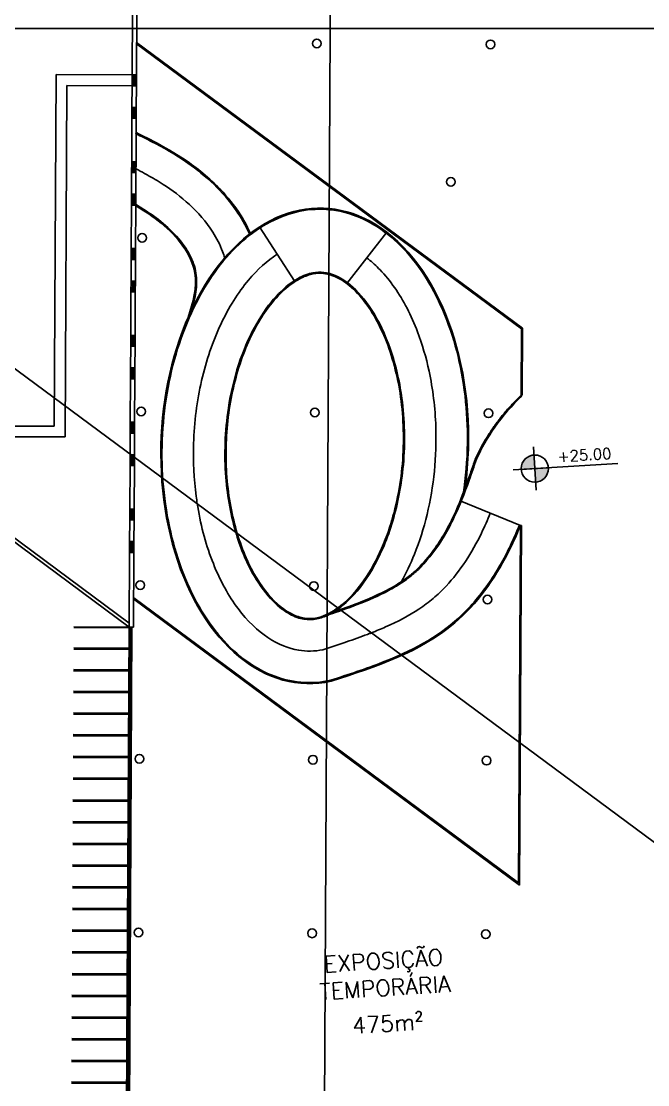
# Model space of a CAD drawing. Header units: millimetres. Extents: x 55520 to 96084, y -58491 to -49645.
# Drawn here: x 60635.49 to 60664.36, y -58035.71 to -57986.71 of the extents above; entities that cross this region are included whole.
import ezdxf
from ezdxf.enums import TextEntityAlignment as Align

# ---------------------------------------------------------------- set-up
doc = ezdxf.new("R2010")
doc.units = ezdxf.units.MM
for name, color, linetype in [('Alvenaria Corte', 30, 'Continuous'), ('Alvenaria Vista', 40, 'Continuous'), ('ARQ-COTAS', 1, 'Continuous'), ('ARQ-SÍMBOLOS', 2, 'Continuous'), ('ARQ-TEXTO2', 2, 'Continuous'), ('ARQ-TEXTO3', 3, 'Continuous'), ('Cinza', 9, 'Continuous'), ('Edificações', 6, 'Continuous'), ('Esquadrias', 241, 'Continuous'), ('Linha Fina', 100, 'Continuous'), ('Pilares', 181, 'Continuous')]:
    doc.layers.add(name, color=color, linetype=linetype)
doc.styles.add('ROMANS', font='romans.shx')

# ---------------------------------------------------------------- blocks, each defined once
blk = doc.blocks.new('Nível_Planta')
at = {"layer": 'ARQ-SÍMBOLOS', "ltscale": 0.1}
h = blk.add_hatch(color=1, dxfattribs=at)
h.dxf.hatch_style = 1
h.paths.add_polyline_path([(-0.25, 0), (0, 0), (0, 0.25, 0.414214)])
h.paths.add_polyline_path([(0.25, 0), (0, 0), (0, -0.25, 0.414214)])
at = {"layer": 'ARQ-SÍMBOLOS', "color": 1}
for p, q in [((0, 0.4), (0, -0.4)), ((1.535, 0), (-0.4, 0))]:
    blk.add_line(p, q, dxfattribs=at)
at = {"layer": 'ARQ-SÍMBOLOS', "color": 1, "ltscale": 0.1}
blk.add_line((-0.25, 0), (0.25, 0), dxfattribs=at)
at = {"layer": 'ARQ-SÍMBOLOS', "color": 1}
blk.add_circle((0, 0), 0.25, dxfattribs=at)
at = {"layer": 'ARQ-TEXTO2', "style": 'ROMANS'}
blk.add_attdef('NIVEL-ACABADO', text='', height=0.2, dxfattribs=at).set_placement((0.432, 0.034), align=Align.BOTTOM_LEFT)

msp = doc.modelspace()

# ---------------------------------------------------------------- linework, layer by layer
at = {"layer": 'Alvenaria Corte'}
for p, q in [((60640.603, -57989.182), (60640.619, -57986.182)), ((60640.803, -57989.183), (60640.819, -57986.184)), ((60640.603, -57989.182), (60640.803, -57989.183)), ((60640.595, -57990.682), (60640.6, -57989.682)), ((60640.6, -57989.682), (60640.8, -57989.683)), ((60640.795, -57990.683), (60640.8, -57989.683)), ((60640.595, -57990.682), (60640.795, -57990.683)), ((60640.581, -57993.182), (60640.592, -57991.182)), ((60640.592, -57991.182), (60640.792, -57991.183)), ((60640.781, -57993.183), (60640.792, -57991.183)), ((60640.581, -57993.182), (60640.781, -57993.183)), ((60640.573, -57994.682), (60640.579, -57993.682)), ((60640.579, -57993.682), (60640.779, -57993.683)), ((60640.773, -57994.683), (60640.779, -57993.683)), ((60640.573, -57994.682), (60640.773, -57994.683)), ((60640.56, -57997.182), (60640.571, -57995.182)), ((60640.571, -57995.182), (60640.771, -57995.183)), ((60640.76, -57997.183), (60640.771, -57995.183)), ((60640.56, -57997.182), (60640.76, -57997.183)), ((60640.552, -57998.682), (60640.557, -57997.682)), ((60640.557, -57997.682), (60640.757, -57997.683)), ((60640.752, -57998.683), (60640.757, -57997.683)), ((60640.552, -57998.682), (60640.752, -57998.683)), ((60640.539, -58001.182), (60640.549, -57999.182)), ((60640.549, -57999.182), (60640.749, -57999.183)), ((60640.739, -58001.183), (60640.749, -57999.183)), ((60640.539, -58001.182), (60640.739, -58001.183)), ((60640.531, -58002.682), (60640.536, -58001.682)), ((60640.536, -58001.682), (60640.736, -58001.683)), ((60640.731, -58002.683), (60640.736, -58001.683)), ((60640.531, -58002.682), (60640.731, -58002.683)), ((60640.517, -58005.182), (60640.528, -58003.182)), ((60640.528, -58003.182), (60640.728, -58003.183)), ((60640.717, -58005.183), (60640.728, -58003.183)), ((60640.517, -58005.182), (60640.717, -58005.183)), ((60640.509, -58006.682), (60640.515, -58005.682)), ((60640.515, -58005.682), (60640.715, -58005.683)), ((60640.709, -58006.683), (60640.715, -58005.683)), ((60640.509, -58006.682), (60640.709, -58006.683)), ((60640.496, -58009.182), (60640.507, -58007.182)), ((60640.507, -58007.182), (60640.707, -58007.183)), ((60640.696, -58009.183), (60640.707, -58007.183)), ((60640.496, -58009.182), (60640.696, -58009.183)), ((60640.488, -58010.682), (60640.494, -58009.682)), ((60640.494, -58009.682), (60640.694, -58009.683)), ((60640.688, -58010.683), (60640.694, -58009.683)), ((60640.488, -58010.682), (60640.688, -58010.683)), ((60640.467, -58014.621), (60640.486, -58011.182)), ((60640.486, -58011.182), (60640.686, -58011.183)), ((60640.667, -58014.622), (60640.686, -58011.183)), ((60640.467, -58014.621), (60640.667, -58014.622))]:
    msp.add_line(p, q, dxfattribs=at)
at = {"layer": 'Alvenaria Vista'}
for p, q in [((60640.81, -57987.747), (60658.541, -58000.879)), ((60648.099, -57998.709), (60646.471, -57996.189)), ((60650.496, -57998.801), (60652.334, -57996.43)), ((60658.524, -58003.946), (60658.541, -58000.879)), ((60623.727, -58002.223), (60640.467, -58014.621)), ((60658.492, -58009.941), (60655.712, -58008.814)), ((60658.405, -58026.413), (60658.492, -58009.941)), ((60640.674, -58013.281), (60658.405, -58026.413))]:
    msp.add_line(p, q, dxfattribs=at)
at = {"layer": 'Alvenaria Vista', "color": 1}
for p, q in [((60637.016, -58005.36), (60637.103, -57989.164)), ((60637.103, -57989.164), (60640.603, -57989.182)), ((60640.6, -57989.682), (60640.603, -57989.182)), ((60640.8, -57989.683), (60640.803, -57989.183)), ((60637.514, -58005.86), (60637.6, -57989.666)), ((60637.6, -57989.666), (60640.6, -57989.682)), ((60640.592, -57991.182), (60640.595, -57990.682)), ((60640.792, -57991.183), (60640.795, -57990.683)), ((60640.579, -57993.682), (60640.581, -57993.182)), ((60640.779, -57993.683), (60640.781, -57993.183)), ((60640.571, -57995.182), (60640.573, -57994.682)), ((60640.771, -57995.183), (60640.773, -57994.683)), ((60640.557, -57997.682), (60640.56, -57997.182)), ((60640.757, -57997.683), (60640.76, -57997.183)), ((60640.549, -57999.182), (60640.552, -57998.682)), ((60640.749, -57999.183), (60640.752, -57998.683)), ((60640.536, -58001.682), (60640.539, -58001.182)), ((60640.736, -58001.683), (60640.739, -58001.183)), ((60640.528, -58003.182), (60640.531, -58002.682)), ((60640.728, -58003.183), (60640.731, -58002.683)), ((60633.256, -58005.36), (60637.016, -58005.36)), ((60640.515, -58005.682), (60640.517, -58005.182)), ((60640.715, -58005.683), (60640.717, -58005.183)), ((60633.091, -58005.86), (60637.514, -58005.86)), ((60640.507, -58007.182), (60640.509, -58006.682)), ((60640.707, -58007.183), (60640.709, -58006.683)), ((60640.494, -58009.682), (60640.496, -58009.182)), ((60640.694, -58009.683), (60640.696, -58009.183)), ((60640.486, -58011.182), (60640.488, -58010.682)), ((60640.686, -58011.183), (60640.688, -58010.683)), ((60640.326, -58041.187), (60640.467, -58014.621))]:
    msp.add_line(p, q, dxfattribs=at)
at = {"layer": 'Alvenaria Vista'}
msp.add_ellipse((60649.015, -58006.275), major_axis=(0.409, 10.951), ratio=0.646155, start_param=5.853597, end_param=9.589661, dxfattribs=at)
at = {"layer": 'Alvenaria Vista', "color": 1}
msp.add_ellipse((60649.015, -58006.275), major_axis=(0.409, 10.951), ratio=0.646155, start_param=4.558612, end_param=5.853595, dxfattribs=at)
at = {"layer": 'Alvenaria Vista'}
for points, knots in [([(60790.775, -58051.458), (60728.185, -58069.485), (60665.595, -58087.512), (60603.005, -58105.539), (60592.83, -58107.098), (60582.655, -58108.658), (60572.481, -58110.217), (60559.972, -58108.75), (60547.464, -58107.282), (60534.956, -58105.815), (60526.601, -58098.662), (60518.246, -58091.509), (60509.892, -58084.356), (60506.602, -58027.451), (60503.313, -57970.545), (60500.024, -57913.639), (60498.305, -57894.366), (60496.586, -57875.093), (60494.868, -57855.821)], [20.322416, 20.322416, 20.322416, 20.322416, 21.305376, 21.305376, 21.305376, 22.305376, 22.305376, 22.305376, 23.305376, 23.305376, 23.305376, 24.305376, 24.305376, 24.305376, 25.305376, 25.305376, 25.305376, 25.593369, 25.593369, 25.593369, 25.593369]), ([(60649.312, -57998.323), (60649.153, -57998.317), (60648.993, -57998.333), (60648.634, -57998.429), (60648.435, -57998.509), (60647.996, -57998.766), (60647.758, -57998.943), (60647.268, -57999.41), (60647.016, -57999.7), (60646.389, -58000.589), (60646.027, -58001.271), (60645.439, -58002.824), (60645.213, -58003.695), (60644.942, -58005.512), (60644.898, -58006.458), (60644.996, -58008.301), (60645.139, -58009.197), (60645.58, -58010.824), (60645.879, -58011.553), (60646.552, -58012.749), (60646.926, -58013.213), (60647.541, -58013.776), (60647.79, -58013.939), (60648.234, -58014.151), (60648.429, -58014.202), (60648.804, -58014.24), (60648.988, -58014.228), (60649.337, -58014.139), (60649.489, -58014.084), (60649.652, -58014.002)], [0, 0, 0, 0, 0.195292, 0.195292, 0.390585, 0.390585, 0.585877, 0.585877, 0.78117, 0.78117, 1.090959, 1.090959, 1.400747, 1.400747, 1.710536, 1.710536, 2.020325, 2.020325, 2.330114, 2.330114, 2.639902, 2.639902, 2.870005, 2.870005, 3.100108, 3.100108, 3.330212, 3.330212, 3.482951, 3.482951, 3.482951, 3.482951]), ([(60650.496, -57998.801), (60650.478, -57998.788), (60650.461, -57998.775), (60650.178, -57998.569), (60649.938, -57998.456), (60649.579, -57998.349), (60649.446, -57998.328), (60649.312, -57998.323)], [3.3293475, 3.3293475, 3.3293475, 3.3293475, 3.3452604, 3.3452604, 3.5902218, 3.5902218, 3.7550875, 3.7550875, 3.7550875, 3.7550875]), ([(60656.418, -58006.873), (60656.306, -58007.199), (60656.197, -58007.514), (60655.873, -58008.423), (60655.657, -58008.979), (60655.276, -58009.797), (60655.123, -58010.091), (60654.789, -58010.658), (60654.61, -58010.927), (60654.187, -58011.485), (60653.939, -58011.762), (60653.549, -58012.125), (60653.411, -58012.24), (60653.104, -58012.469), (60652.939, -58012.58), (60652.205, -58013.024), (60651.518, -58013.332), (60650.387, -58013.752), (60650.027, -58013.876), (60649.652, -58014.002)], [0, 0, 0, 0, 1.035175, 1.035175, 3.105526, 3.105526, 4.393103, 4.393103, 5.68068, 5.68068, 7.301838, 7.301838, 8.201306, 8.201306, 9.100774, 9.100774, 11.90203, 11.90203, 13.109504, 13.109504, 13.109504, 13.109504]), ([(60658.492, -58009.941), (60658.317, -58010.373), (60657.579, -58012.033), (60655.204, -58015.343), (60651.83, -58016.448), (60649.773, -58017.121)], [2.227202, 2.227202, 2.227202, 2.227202, 3.625237, 7.661855, 13.959587, 13.959587, 13.959587, 13.959587])]:
    msp.add_open_spline(points, degree=3, knots=knots, dxfattribs=at)
at = {"layer": 'Alvenaria Vista', "color": 1}
msp.add_open_spline([(60640.766, -57991.887), (60640.775, -57991.891), (60640.783, -57991.895), (60640.791, -57991.899)], degree=3, dxfattribs=at)
for points, knots in [([(60640.789, -57991.842), (60640.797, -57991.846), (60640.805, -57991.85), (60640.813, -57991.854), (60641.048, -57991.971), (60641.299, -57992.095), (60642.049, -57992.485), (60642.584, -57992.781), (60643.689, -57993.544), (60644.257, -57994.009), (60645.112, -57994.945), (60645.421, -57995.341), (60645.823, -57996.016), (60645.943, -57996.243), (60646.05, -57996.486)], [-0.027713, -0.027713, -0.027713, -0.027713, 0, 0, 0, 0.79477, 0.79477, 2.24682, 2.24682, 3.69887, 3.69887, 4.572383, 4.572383, 4.973711, 4.973711, 4.973711, 4.973711]), ([(60640.771, -57995.216), (60641.175, -57995.449), (60642.346, -57996.219), (60643.85, -57998.05), (60643.408, -57999.663), (60643.182, -58000.36)], [1.469321, 1.469321, 1.469321, 1.469321, 2.872068, 5.63994, 7.723486, 7.723486, 7.723486, 7.723486]), ([(60649.652, -58014.002), (60649.702, -58013.975), (60649.751, -58013.948), (60649.801, -58013.921), (60649.836, -58013.901), (60649.873, -58013.878), (60650.174, -58013.687), (60650.464, -58013.449), (60651.047, -58012.813), (60651.341, -58012.417), (60651.885, -58011.486), (60652.135, -58010.951), (60652.666, -58009.491), (60652.897, -58008.502), (60653.13, -58006.458), (60653.131, -58005.403), (60652.908, -58003.395), (60652.682, -58002.443), (60652.07, -58000.799), (60651.682, -58000.108), (60651.023, -57999.263), (60650.761, -57999.005), (60650.515, -57998.816), (60650.509, -57998.811), (60650.502, -57998.806), (60650.496, -57998.801)], [0, 0, 0, 0, 1, 1, 1, 1.032217, 1.032217, 1.26232, 1.26232, 1.492423, 1.492423, 1.722526, 1.722526, 2.066969, 2.066969, 2.411412, 2.411412, 2.755856, 2.755856, 3.100299, 3.100299, 3.323442, 3.323442, 3.323442, 3.329347, 3.329347, 3.329347, 3.329347])]:
    msp.add_open_spline(points, degree=3, knots=knots, dxfattribs=at)
at = {"layer": 'Alvenaria Vista', "color": 100}
for points, knots in [([(60640.78, -57993.508), (60640.913, -57993.58), (60641.045, -57993.653), (60641.178, -57993.726), (60641.218, -57993.747), (60641.257, -57993.769), (60641.297, -57993.791), (60641.538, -57993.924), (60641.783, -57994.068), (60642.435, -57994.489), (60642.846, -57994.795), (60643.632, -57995.521), (60644.008, -57995.939), (60644.496, -57996.705), (60644.652, -57997.002), (60644.808, -57997.42), (60644.839, -57997.516), (60644.868, -57997.613)], [0.701325, 0.701325, 0.701325, 0.701325, 1.116115, 1.116115, 1.116115, 1.239355, 1.239355, 1.239355, 1.988962, 1.988962, 3.222995, 3.222995, 4.457027, 4.457027, 5.144655, 5.144655, 5.341067, 5.341067, 5.341067, 5.341067]), ([(60655.862, -58008.432), (60655.874, -58008.357), (60655.885, -58008.282), (60655.895, -58008.207), (60656.002, -58007.432), (60656.055, -58006.641), (60656.048, -58004.409), (60655.855, -58002.976), (60655.123, -58000.356), (60654.585, -57999.17), (60653.247, -57997.23), (60652.448, -57996.476), (60650.717, -57995.515), (60649.786, -57995.308), (60647.93, -57995.47), (60647.006, -57995.838), (60645.305, -57997.099), (60644.529, -57997.992), (60643.251, -58000.162), (60642.748, -58001.439), (60642.095, -58004.181), (60641.945, -58005.644), (60642.021, -58008.527), (60642.247, -58009.947), (60643.04, -58012.522), (60643.606, -58013.676), (60644.989, -58015.539), (60645.805, -58016.247), (60647.558, -58017.11), (60648.495, -58017.265), (60649.535, -58017.117), (60649.649, -58017.097), (60649.762, -58017.072)], [4.537681, 4.537681, 4.537681, 4.537681, 4.558612, 4.558612, 4.558612, 4.775001, 4.775001, 5.172159, 5.172159, 5.569316, 5.569316, 5.966473, 5.966473, 6.363631, 6.363631, 6.760788, 6.760788, 7.157946, 7.157946, 7.555103, 7.555103, 7.95226, 7.95226, 8.349418, 8.349418, 8.746575, 8.746575, 9.143732, 9.143732, 9.54089, 9.54089, 9.589661, 9.589661, 9.589661, 9.589661]), ([(60643.603, -58008.942), (60643.585, -58008.826), (60643.568, -58008.71), (60643.553, -58008.593), (60643.45, -58007.802), (60643.409, -58006.984), (60643.465, -58005.183), (60643.59, -58004.2), (60644.017, -58002.338), (60644.317, -58001.459), (60645.053, -57999.893), (60645.488, -57999.206), (60646.382, -57998.141), (60646.834, -57997.741), (60647.285, -57997.449)], [13.08145, 13.08145, 13.08145, 13.08145, 13.117801, 13.117801, 13.117801, 13.363184, 13.363184, 13.659059, 13.659059, 13.954934, 13.954934, 14.250809, 14.250809, 14.519236, 14.519236, 14.519236, 14.519236]), ([(60653.01, -58012.529), (60653.229, -58012.136), (60653.43, -58011.713), (60653.841, -58010.689), (60654.037, -58010.072), (60654.345, -58008.79), (60654.458, -58008.122), (60654.594, -58006.765), (60654.616, -58006.079), (60654.565, -58004.522), (60654.459, -58003.653), (60654.147, -58002.199), (60653.97, -58001.592), (60653.46, -58000.252), (60653.102, -57999.571), (60652.486, -57998.684), (60652.259, -57998.407), (60651.851, -57997.983), (60651.673, -57997.82), (60651.466, -57997.655), (60651.44, -57997.635), (60651.415, -57997.615)], [1.517106, 1.517106, 1.517106, 1.517106, 1.677395, 1.677395, 1.882596, 1.882596, 2.087797, 2.087797, 2.292998, 2.292998, 2.558286, 2.558286, 2.764466, 2.764466, 3.046364, 3.046364, 3.197066, 3.197066, 3.310815, 3.310815, 3.326963, 3.326963, 3.326963, 3.326963]), ([(60649.314, -57998.273), (60649.144, -57998.266), (60648.972, -57998.285), (60648.553, -57998.401), (60648.297, -57998.514), (60647.731, -57998.896), (60647.425, -57999.165), (60646.815, -57999.872), (60646.513, -58000.31), (60645.962, -58001.327), (60645.713, -58001.907), (60645.304, -58003.165), (60645.143, -58003.843), (60644.877, -58005.582), (60644.837, -58006.671), (60644.992, -58008.649), (60645.16, -58009.546), (60645.627, -58011.077), (60645.91, -58011.728), (60646.499, -58012.739), (60646.797, -58013.125), (60647.36, -58013.698), (60647.624, -58013.893), (60648.102, -58014.156), (60648.313, -58014.226), (60648.711, -58014.29), (60648.9, -58014.288), (60649.281, -58014.211), (60649.469, -58014.15), (60649.675, -58014.046)], [0, 0, 0, 0, 0.202656, 0.202656, 0.441079, 0.441079, 0.679501, 0.679501, 0.917924, 0.917924, 1.156346, 1.156346, 1.394769, 1.394769, 1.748241, 1.748241, 2.062214, 2.062214, 2.346017, 2.346017, 2.594678, 2.594678, 2.827764, 2.827764, 3.06085, 3.06085, 3.293936, 3.293936, 3.482951, 3.482951, 3.482951, 3.482951]), ([(60649.907, -58013.916), (60650.108, -58013.791), (60650.322, -58013.628), (60650.915, -58013.066), (60651.303, -58012.58), (60652.007, -58011.376), (60652.322, -58010.661), (60652.812, -58009.082), (60652.988, -58008.221), (60653.185, -58006.311), (60653.175, -58005.255), (60652.947, -58003.387), (60652.756, -58002.561), (60652.263, -58001.131), (60651.964, -58000.519), (60651.322, -57999.519), (60650.979, -57999.136), (60650.337, -57998.597), (60650.043, -57998.443), (60649.619, -57998.305), (60649.466, -57998.278), (60649.314, -57998.273)], [1.02379, 1.02379, 1.02379, 1.02379, 1.196561, 1.196561, 1.492213, 1.492213, 1.787865, 1.787865, 2.083517, 2.083517, 2.427398, 2.427398, 2.725181, 2.725181, 3.007712, 3.007712, 3.290244, 3.290244, 3.572776, 3.572776, 3.755087, 3.755087, 3.755087, 3.755087]), ([(60658.559, -58003.982), (60658.1, -58004.412), (60657.681, -58004.893), (60656.986, -58005.879), (60656.701, -58006.377), (60656.465, -58006.892)], [0, 0, 0, 0, 0.2041336, 0.2041336, 0.3880919, 0.3880919, 0.3880919, 0.3880919]), ([(60656.466, -58006.889), (60656.351, -58007.222), (60656.24, -58007.543), (60655.909, -58008.469), (60655.688, -58009.036), (60655.3, -58009.861), (60655.146, -58010.155), (60654.653, -58010.981), (60654.284, -58011.468), (60653.759, -58012.003), (60653.617, -58012.133), (60653.319, -58012.375), (60653.159, -58012.492), (60652.81, -58012.72), (60652.623, -58012.83), (60651.984, -58013.171), (60651.484, -58013.391), (60650.535, -58013.754), (60650.112, -58013.9), (60649.668, -58014.049)], [0, 0, 0, 0, 1.055486, 1.055486, 3.166459, 3.166459, 4.449242, 4.449242, 6.91779, 6.91779, 7.839196, 7.839196, 8.760603, 8.760603, 9.682009, 9.682009, 11.681276, 11.681276, 13.109504, 13.109504, 13.109504, 13.109504]), ([(60656.465, -58006.892), (60656.35, -58007.224), (60656.24, -58007.545), (60656.093, -58007.955), (60656.057, -58008.054), (60656.021, -58008.152)], [0.390802, 0.390802, 0.390802, 0.390802, 1.446383, 1.446383, 1.790738, 1.790738, 1.790738, 1.790738]), ([(60651.63, -58014.887), (60651.585, -58014.904), (60651.541, -58014.921), (60651.496, -58014.938), (60651.479, -58014.945), (60651.462, -58014.951), (60651.445, -58014.958), (60651.134, -58015.077), (60650.813, -58015.191), (60650.126, -58015.427), (60649.759, -58015.547), (60649.385, -58015.669), (60649.01, -58015.743), (60648.643, -58015.749), (60647.807, -58015.611), (60647.333, -58015.425), (60646.386, -58014.795), (60645.915, -58014.347), (60645.052, -58013.198), (60644.662, -58012.496), (60644.025, -58010.904), (60643.78, -58010.015), (60643.617, -58009.032), (60643.61, -58008.987), (60643.603, -58008.942)], [9.248834, 9.248834, 9.248834, 9.248834, 9.399255, 9.399255, 9.399255, 9.456853, 9.456853, 9.456853, 10.506003, 10.506003, 11.651555, 11.651555, 11.651555, 11.88381, 11.88381, 12.179685, 12.179685, 12.47556, 12.47556, 12.771435, 12.771435, 13.06731, 13.06731, 13.081439, 13.081439, 13.081439, 13.081439]), ([(60657.102, -58009.378), (60656.975, -58009.691), (60656.842, -58009.996), (60656.48, -58010.746), (60656.234, -58011.183), (60655.688, -58012.007), (60655.39, -58012.391), (60654.878, -58012.939), (60654.68, -58013.129), (60654.269, -58013.477), (60654.05, -58013.639), (60653.356, -58014.099), (60652.839, -58014.37), (60652.068, -58014.71), (60651.851, -58014.8), (60651.629, -58014.887)], [0, 0, 0, 0, 1.092845, 1.092845, 2.775472, 2.775472, 4.458098, 4.458098, 5.466082, 5.466082, 6.474067, 6.474067, 8.490035, 8.490035, 9.248584, 9.248584, 9.248584, 9.248584]), ([(60658.446, -58009.922), (60658.317, -58010.24), (60658.181, -58010.554), (60657.736, -58011.486), (60657.39, -58012.092), (60656.593, -58013.223), (60656.144, -58013.748), (60654.644, -58015.119), (60653.433, -58015.738), (60651.365, -58016.547), (60650.562, -58016.81), (60649.757, -58017.073)], [2.227202, 2.227202, 2.227202, 2.227202, 3.257195, 3.257195, 5.31718, 5.31718, 7.377165, 7.377165, 11.497136, 11.497136, 13.959587, 13.959587, 13.959587, 13.959587])]:
    msp.add_open_spline(points, degree=3, knots=knots, dxfattribs=at)
at = {"layer": 'Alvenaria Vista'}
msp.add_rational_spline([(60658.524, -58003.946), (60657.636, -58004.778), (60656.925, -58005.766), (60656.418, -58006.873), (60656.306, -58007.199), (60656.197, -58007.514), (60656.051, -58007.924), (60656.012, -58008.03), (60655.974, -58008.135)], [1, 0.987471090121, 0.987471090121, 1, 1, 1, 1, 1, 1], degree=3, knots=[0, 0, 0, 0, 0.388356, 0.388356, 0.388356, 1.423531, 1.423531, 1.790738, 1.790738, 1.790738, 1.790738], dxfattribs=at)
at = {"layer": 'ARQ-COTAS'}
for points in [[(60646.44, -58103.747), (60649.109, -58103.761), (60649.933, -57949.272), (60647.263, -57949.257)], [(60564.523, -57954.891), (60566.684, -57951.973), (60732.427, -58074.728), (60730.266, -58077.646)], [(60729.212, -57992.231), (60729.212, -57987.053), (60497.077, -57987.053), (60497.077, -57992.231)]]:
    msp.add_lwpolyline(points, dxfattribs=at)
at = {"layer": 'Cinza'}
for points, knots in [([(60640.791, -57991.899), (60641.017, -57992.011), (60641.258, -57992.131), (60642.021, -57992.526), (60642.584, -57992.838), (60643.569, -57993.527), (60643.981, -57993.854), (60644.733, -57994.583), (60645.078, -57994.971), (60645.617, -57995.747), (60645.827, -57996.105), (60646.004, -57996.506)], [0, 0, 0, 0, 0.765982, 0.765982, 2.297946, 2.297946, 3.361429, 3.361429, 4.305086, 4.305086, 4.973711, 4.973711, 4.973711, 4.973711]), ([(60640.796, -57995.173), (60641.027, -57995.306), (60641.255, -57995.448), (60641.778, -57995.812), (60642.072, -57996.045), (60642.619, -57996.572), (60642.87, -57996.862), (60643.247, -57997.435), (60643.385, -57997.714), (60643.553, -57998.277), (60643.582, -57998.561), (60643.554, -57999.135), (60643.5, -57999.424), (60643.369, -57999.935), (60643.301, -58000.155), (60643.229, -58000.375)], [1.469321, 1.469321, 1.469321, 1.469321, 2.269635, 2.269635, 3.340211, 3.340211, 4.410786, 4.410786, 5.324214, 5.324214, 6.195699, 6.195699, 7.067184, 7.067184, 7.723486, 7.723486, 7.723486, 7.723486])]:
    msp.add_open_spline(points, degree=3, knots=knots, dxfattribs=at)
at = {"layer": 'Edificações'}
for p, q in [((60637.919, -58014.607), (60640.592, -58014.621)), ((60637.919, -58014.637), (60640.592, -58014.651)), ((60637.914, -58015.577), (60640.587, -58015.591)), ((60637.914, -58015.607), (60640.587, -58015.621)), ((60637.914, -58015.637), (60640.587, -58015.651)), ((60637.908, -58016.607), (60640.582, -58016.621)), ((60637.908, -58016.637), (60640.581, -58016.651)), ((60637.909, -58016.577), (60640.582, -58016.591)), ((60637.903, -58017.577), (60640.576, -58017.591)), ((60637.903, -58017.607), (60640.576, -58017.621)), ((60637.903, -58017.637), (60640.576, -58017.651)), ((60637.898, -58018.577), (60640.571, -58018.591)), ((60637.898, -58018.607), (60640.571, -58018.621)), ((60637.898, -58018.637), (60640.571, -58018.651)), ((60637.892, -58019.607), (60640.566, -58019.621)), ((60637.892, -58019.637), (60640.565, -58019.651)), ((60637.893, -58019.577), (60640.566, -58019.591)), ((60637.887, -58020.577), (60640.56, -58020.591)), ((60637.887, -58020.607), (60640.56, -58020.621)), ((60637.887, -58020.637), (60640.56, -58020.651)), ((60637.882, -58021.577), (60640.555, -58021.591)), ((60637.882, -58021.607), (60640.555, -58021.621)), ((60637.882, -58021.637), (60640.555, -58021.651)), ((60637.876, -58022.607), (60640.55, -58022.621)), ((60637.876, -58022.637), (60640.549, -58022.651)), ((60637.877, -58022.577), (60640.55, -58022.591)), ((60637.871, -58023.577), (60640.544, -58023.591)), ((60637.871, -58023.607), (60640.544, -58023.621)), ((60637.871, -58023.637), (60640.544, -58023.651)), ((60637.866, -58024.577), (60640.539, -58024.591)), ((60637.866, -58024.607), (60640.539, -58024.621)), ((60637.866, -58024.637), (60640.539, -58024.651)), ((60637.86, -58025.637), (60640.533, -58025.651)), ((60637.861, -58025.577), (60640.534, -58025.591)), ((60637.861, -58025.607), (60640.534, -58025.621)), ((60637.855, -58026.577), (60640.528, -58026.591)), ((60637.855, -58026.607), (60640.528, -58026.621)), ((60637.855, -58026.637), (60640.528, -58026.651)), ((60637.85, -58027.577), (60640.523, -58027.591)), ((60637.85, -58027.607), (60640.523, -58027.621)), ((60637.85, -58027.637), (60640.523, -58027.651)), ((60637.844, -58028.637), (60640.517, -58028.651)), ((60637.845, -58028.577), (60640.518, -58028.591)), ((60637.845, -58028.607), (60640.518, -58028.621)), ((60637.839, -58029.577), (60640.512, -58029.591)), ((60637.839, -58029.607), (60640.512, -58029.621)), ((60637.839, -58029.637), (60640.512, -58029.651)), ((60637.834, -58030.577), (60640.507, -58030.591)), ((60637.834, -58030.607), (60640.507, -58030.621)), ((60637.834, -58030.637), (60640.507, -58030.651)), ((60637.829, -58031.577), (60640.502, -58031.591)), ((60637.829, -58031.607), (60640.502, -58031.621)), ((60637.828, -58031.637), (60640.501, -58031.651)), ((60637.823, -58032.577), (60640.496, -58032.591)), ((60637.823, -58032.607), (60640.496, -58032.621)), ((60637.823, -58032.637), (60640.496, -58032.651)), ((60637.818, -58033.577), (60640.491, -58033.591)), ((60637.818, -58033.607), (60640.491, -58033.621)), ((60637.818, -58033.637), (60640.491, -58033.651)), ((60637.812, -58034.637), (60640.485, -58034.651)), ((60637.813, -58034.577), (60640.486, -58034.591)), ((60637.813, -58034.607), (60640.486, -58034.621)), ((60637.807, -58035.577), (60640.48, -58035.591)), ((60637.807, -58035.607), (60640.48, -58035.621)), ((60637.807, -58035.637), (60640.48, -58035.651))]:
    msp.add_line(p, q, dxfattribs=at)
at = {"layer": 'Esquadrias'}
for p, q in [((60640.675, -57989.683), (60640.678, -57989.183)), ((60640.725, -57989.683), (60640.728, -57989.183)), ((60640.667, -57991.183), (60640.67, -57990.683)), ((60640.717, -57991.183), (60640.72, -57990.683)), ((60640.654, -57993.683), (60640.656, -57993.183)), ((60640.704, -57993.683), (60640.706, -57993.183)), ((60640.646, -57995.183), (60640.648, -57994.683)), ((60640.696, -57995.183), (60640.698, -57994.683)), ((60640.632, -57997.683), (60640.635, -57997.183)), ((60640.682, -57997.683), (60640.685, -57997.183)), ((60640.624, -57999.183), (60640.627, -57998.683)), ((60640.674, -57999.183), (60640.677, -57998.683)), ((60640.611, -58001.683), (60640.614, -58001.183)), ((60640.661, -58001.683), (60640.664, -58001.183)), ((60640.603, -58003.183), (60640.606, -58002.683)), ((60640.653, -58003.183), (60640.656, -58002.683)), ((60640.59, -58005.683), (60640.592, -58005.183)), ((60640.64, -58005.683), (60640.642, -58005.183)), ((60640.582, -58007.183), (60640.584, -58006.683)), ((60640.632, -58007.183), (60640.634, -58006.683)), ((60640.569, -58009.683), (60640.571, -58009.183)), ((60640.619, -58009.683), (60640.621, -58009.183)), ((60640.561, -58011.183), (60640.563, -58010.683)), ((60640.611, -58011.183), (60640.613, -58010.683)), ((60640.401, -58041.112), (60640.542, -58014.621)), ((60640.451, -58041.063), (60640.592, -58014.621))]:
    msp.add_line(p, q, dxfattribs=at)
at = {"layer": 'Linha Fina'}
for p, q in [((60640.811, -57987.685), (60658.591, -58000.854)), ((60658.574, -58003.946), (60658.591, -58000.854)), ((60623.777, -58002.073), (60640.468, -58014.435)), ((60658.524, -58003.946), (60658.574, -58003.946)), ((60658.454, -58026.511), (60658.542, -58009.941)), ((60658.492, -58009.941), (60658.542, -58009.941)), ((60640.674, -58013.343), (60658.454, -58026.511))]:
    msp.add_line(p, q, dxfattribs=at)
at = {"layer": 'Pilares'}
for centre in [(60649.111, -57987.733), (60657.11, -57987.776), (60655.286, -57994.113), (60641.063, -57996.69), (60641.02, -58004.69), (60649.02, -58004.733), (60657.02, -58004.775), (60640.977, -58012.69), (60648.977, -58012.733), (60656.974, -58013.354), (60640.935, -58020.69), (60648.935, -58020.733), (60656.935, -58020.775), (60640.892, -58028.69), (60648.892, -58028.732), (60656.892, -58028.775)]:
    msp.add_circle(centre, 0.2, dxfattribs=at)

# ---------------------------------------------------------------- block references
at = {"layer": 'ARQ-SÍMBOLOS', "xscale": 2.5, "yscale": 2.5, "zscale": 2.5, "rotation": 3.550099373272442}
msp.add_blockref('Nível_Planta', (60659.154, -58007.321), dxfattribs=at).add_auto_attribs({'NIVEL-ACABADO': '+25.00'})

# ---------------------------------------------------------------- texts
at = {"layer": 'ARQ-TEXTO3', "color": 14, "insert": (60652.219, -58030.617), "char_height": 0.75, "width": 3.29011, "attachment_point": 5, "rotation": 3.5501, "style": 'ROMANS'}
msp.add_mtext('EXPOSIÇÃO TEMPORÁRIA', dxfattribs=at)
at = {"layer": 'ARQ-TEXTO3', "color": 14, "insert": (60652.381, -58032.888), "char_height": 0.75, "attachment_point": 5, "rotation": 3.5501, "style": 'ROMANS'}
msp.add_mtext('475m²', dxfattribs=at)

doc.saveas('drawing.dxf')
